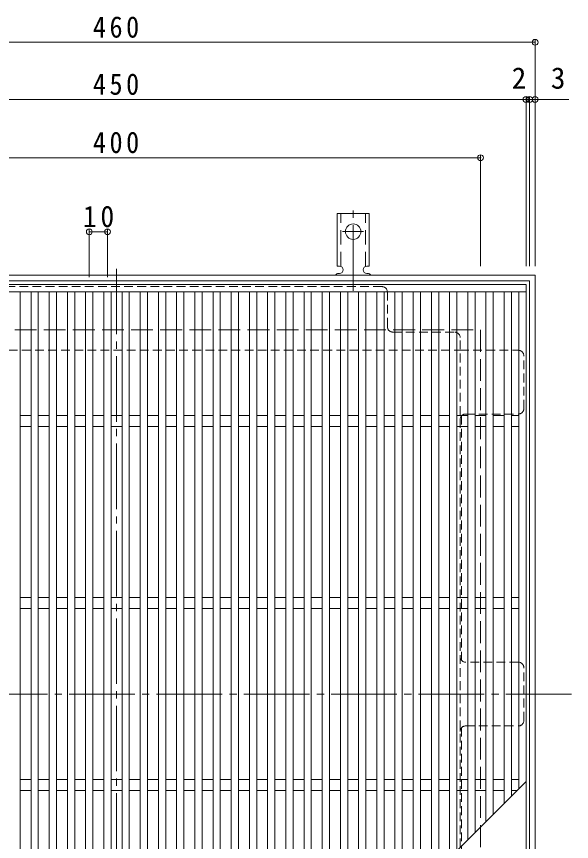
# Model space of a CAD drawing. Units: millimetres at full size, sheet at 1:4. Extents: x -862 to 1015, y -780 to 715.
# Drawn here: x -549.7 to -244.7, y 262.2 to 715.3 of the extents above; entities that cross this region are included whole.
import ezdxf
from ezdxf.enums import TextEntityAlignment as Align

# ---------------------------------------------------------------- set-up
doc = ezdxf.new("R2010")
doc.units = ezdxf.units.MM
doc.header["$LTSCALE"] = 4
doc.header["$PDMODE"] = 32
doc.header["$PDSIZE"] = 3.2
for name, pattern in [('CHAIN2', [12, 9, -1, 1, -1]), ('DASHED1', [1.8, 1.2, -0.6]), ('DASHED2', [3, 2, -1]), ('DASHED3', [4, 3, -1])]:
    doc.linetypes.add(name, pattern=pattern)
for name, color, linetype, lineweight in [('A-1_躯体', 2, 'Continuous', 9), ('A-2_仕上', 3, 'Continuous', 9), ('A-4_その他', 7, 'Continuous', 9), ('A-7_ハッチ', 2, 'Continuous', 9), ('A-A_ﾊｯﾁ-ﾜｸ', 3, 'Continuous', 9)]:
    doc.layers.add(name, color=color, linetype=linetype, lineweight=lineweight)
doc.styles.add('ＭＳ ゴシック', font='')
doc.styles.get('ＭＳ ゴシック').set_extended_font_data('MS Gothic')

msp = doc.modelspace()

# ---------------------------------------------------------------- linework, layer by layer
at = {"layer": 'A-1_躯体'}
for p, q in [((-724.713, 573.162), (-264.713, 573.162)), ((-264.713, 573.162), (-264.713, 113.162)), ((-721.713, 570.162), (-267.713, 570.162)), ((-267.713, 570.162), (-267.713, 116.162))]:
    msp.add_line(p, q, dxfattribs=at)
at = {"layer": 'A-1_躯体', "linetype": 'DASHED3'}
for p, q in [((-694.713, 543.162), (-294.713, 543.162)), ((-294.713, 543.162), (-294.713, 143.162))]:
    msp.add_line(p, q, dxfattribs=at)
at = {"layer": 'A-2_仕上'}
for p, q in [((-269.713, 568.162), (-719.713, 568.162)), ((-269.713, 118.162), (-269.713, 568.162)), ((-269.713, 564.162), (-719.713, 564.162)), ((-547.713, 564.162), (-547.713, 122.162)), ((-541.713, 564.162), (-541.713, 122.162)), ((-537.713, 564.162), (-537.713, 122.162)), ((-531.713, 564.162), (-531.713, 122.162)), ((-527.713, 564.162), (-527.713, 122.162)), ((-521.713, 564.162), (-521.713, 122.162)), ((-517.713, 564.162), (-517.713, 122.162)), ((-511.713, 564.162), (-511.713, 122.162)), ((-507.713, 564.162), (-507.713, 122.162)), ((-501.713, 564.162), (-501.713, 122.162)), ((-497.713, 564.162), (-497.713, 122.162)), ((-491.713, 564.162), (-491.713, 122.162)), ((-487.713, 564.162), (-487.713, 122.162)), ((-481.713, 564.162), (-481.713, 122.162)), ((-477.713, 564.162), (-477.713, 122.162)), ((-471.713, 564.162), (-471.713, 122.162)), ((-467.713, 564.162), (-467.713, 122.162)), ((-461.713, 564.162), (-461.713, 122.162)), ((-457.713, 564.162), (-457.713, 122.162)), ((-451.713, 564.162), (-451.713, 122.162)), ((-447.713, 564.162), (-447.713, 122.162)), ((-441.713, 564.162), (-441.713, 123.162)), ((-437.713, 564.162), (-437.713, 127.162)), ((-431.713, 564.162), (-431.713, 133.162)), ((-427.713, 564.162), (-427.713, 137.162)), ((-421.713, 564.162), (-421.713, 143.162)), ((-417.713, 564.162), (-417.713, 147.162)), ((-411.713, 564.162), (-411.713, 153.162)), ((-407.713, 564.162), (-407.713, 157.162)), ((-401.713, 564.162), (-401.713, 163.162)), ((-397.713, 564.162), (-397.713, 167.162)), ((-391.713, 564.162), (-391.713, 173.162)), ((-387.713, 564.162), (-387.713, 177.162)), ((-381.713, 564.162), (-381.713, 183.162)), ((-377.713, 564.162), (-377.713, 187.162)), ((-371.713, 564.162), (-371.713, 193.162)), ((-367.713, 564.162), (-367.713, 197.162)), ((-361.713, 564.162), (-361.713, 203.162)), ((-357.713, 564.162), (-357.713, 207.162)), ((-351.713, 564.162), (-351.713, 213.162)), ((-347.713, 564.162), (-347.713, 217.162)), ((-341.713, 564.162), (-341.713, 223.162)), ((-337.713, 564.162), (-337.713, 227.162)), ((-331.713, 564.162), (-331.713, 233.162)), ((-327.713, 564.162), (-327.713, 237.162)), ((-321.713, 564.162), (-321.713, 243.162)), ((-317.713, 564.162), (-317.713, 247.162)), ((-311.713, 564.162), (-311.713, 253.162)), ((-307.713, 564.162), (-307.713, 257.162)), ((-301.713, 564.162), (-301.713, 263.162)), ((-297.713, 564.162), (-297.713, 267.162)), ((-291.713, 564.162), (-291.713, 273.162)), ((-287.713, 564.162), (-287.713, 277.162)), ((-281.713, 564.162), (-281.713, 283.162)), ((-277.713, 564.162), (-277.713, 287.162)), ((-273.713, 291.162), (-273.713, 564.162)), ((-541.713, 496.162), (-547.713, 496.162)), ((-531.713, 496.162), (-537.713, 496.162)), ((-521.713, 496.162), (-527.713, 496.162)), ((-511.713, 496.162), (-517.713, 496.162)), ((-501.713, 496.162), (-507.713, 496.162)), ((-491.713, 496.162), (-497.713, 496.162)), ((-481.713, 496.162), (-487.713, 496.162)), ((-471.713, 496.162), (-477.713, 496.162)), ((-461.713, 496.162), (-467.713, 496.162)), ((-451.713, 496.162), (-457.713, 496.162)), ((-441.713, 496.162), (-447.713, 496.162)), ((-431.713, 496.162), (-437.713, 496.162)), ((-421.713, 496.162), (-427.713, 496.162)), ((-411.713, 496.162), (-417.713, 496.162)), ((-401.713, 496.162), (-407.713, 496.162)), ((-391.713, 496.162), (-397.713, 496.162)), ((-381.713, 496.162), (-387.713, 496.162)), ((-371.713, 496.162), (-377.713, 496.162)), ((-361.713, 496.162), (-367.713, 496.162)), ((-351.713, 496.162), (-357.713, 496.162)), ((-341.713, 496.162), (-347.713, 496.162)), ((-331.713, 496.162), (-337.713, 496.162)), ((-321.713, 496.162), (-327.713, 496.162)), ((-311.713, 496.162), (-317.713, 496.162)), ((-301.713, 496.162), (-307.713, 496.162)), ((-291.713, 496.162), (-297.713, 496.162)), ((-281.713, 496.162), (-287.713, 496.162)), ((-273.713, 496.162), (-277.713, 496.162)), ((-541.713, 490.162), (-547.713, 490.162)), ((-531.713, 490.162), (-537.713, 490.162)), ((-521.713, 490.162), (-527.713, 490.162)), ((-511.713, 490.162), (-517.713, 490.162)), ((-501.713, 490.162), (-507.713, 490.162)), ((-491.713, 490.162), (-497.713, 490.162)), ((-481.713, 490.162), (-487.713, 490.162)), ((-471.713, 490.162), (-477.713, 490.162)), ((-461.713, 490.162), (-467.713, 490.162)), ((-451.713, 490.162), (-457.713, 490.162)), ((-441.713, 490.162), (-447.713, 490.162)), ((-431.713, 490.162), (-437.713, 490.162)), ((-421.713, 490.162), (-427.713, 490.162)), ((-411.713, 490.162), (-417.713, 490.162)), ((-401.713, 490.162), (-407.713, 490.162)), ((-391.713, 490.162), (-397.713, 490.162)), ((-381.713, 490.162), (-387.713, 490.162)), ((-371.713, 490.162), (-377.713, 490.162)), ((-361.713, 490.162), (-367.713, 490.162)), ((-351.713, 490.162), (-357.713, 490.162)), ((-341.713, 490.162), (-347.713, 490.162)), ((-331.713, 490.162), (-337.713, 490.162)), ((-321.713, 490.162), (-327.713, 490.162)), ((-311.713, 490.162), (-317.713, 490.162)), ((-301.713, 490.162), (-307.713, 490.162)), ((-291.713, 490.162), (-297.713, 490.162)), ((-281.713, 490.162), (-287.713, 490.162)), ((-273.713, 490.162), (-277.713, 490.162)), ((-541.713, 396.162), (-547.713, 396.162)), ((-531.713, 396.162), (-537.713, 396.162)), ((-521.713, 396.162), (-527.713, 396.162)), ((-511.713, 396.162), (-517.713, 396.162)), ((-501.713, 396.162), (-507.713, 396.162)), ((-491.713, 396.162), (-497.713, 396.162)), ((-481.713, 396.162), (-487.713, 396.162)), ((-471.713, 396.162), (-477.713, 396.162)), ((-461.713, 396.162), (-467.713, 396.162)), ((-451.713, 396.162), (-457.713, 396.162)), ((-441.713, 396.162), (-447.713, 396.162)), ((-431.713, 396.162), (-437.713, 396.162)), ((-421.713, 396.162), (-427.713, 396.162)), ((-411.713, 396.162), (-417.713, 396.162)), ((-401.713, 396.162), (-407.713, 396.162)), ((-391.713, 396.162), (-397.713, 396.162)), ((-381.713, 396.162), (-387.713, 396.162)), ((-371.713, 396.162), (-377.713, 396.162)), ((-361.713, 396.162), (-367.713, 396.162)), ((-351.713, 396.162), (-357.713, 396.162)), ((-341.713, 396.162), (-347.713, 396.162)), ((-331.713, 396.162), (-337.713, 396.162)), ((-321.713, 396.162), (-327.713, 396.162)), ((-311.713, 396.162), (-317.713, 396.162)), ((-301.713, 396.162), (-307.713, 396.162)), ((-291.713, 396.162), (-297.713, 396.162)), ((-281.713, 396.162), (-287.713, 396.162)), ((-273.713, 396.162), (-277.713, 396.162)), ((-541.713, 390.162), (-547.713, 390.162)), ((-531.713, 390.162), (-537.713, 390.162)), ((-521.713, 390.162), (-527.713, 390.162)), ((-511.713, 390.162), (-517.713, 390.162)), ((-501.713, 390.162), (-507.713, 390.162)), ((-491.713, 390.162), (-497.713, 390.162)), ((-481.713, 390.162), (-487.713, 390.162)), ((-471.713, 390.162), (-477.713, 390.162)), ((-461.713, 390.162), (-467.713, 390.162)), ((-451.713, 390.162), (-457.713, 390.162)), ((-441.713, 390.162), (-447.713, 390.162)), ((-431.713, 390.162), (-437.713, 390.162)), ((-421.713, 390.162), (-427.713, 390.162)), ((-411.713, 390.162), (-417.713, 390.162)), ((-401.713, 390.162), (-407.713, 390.162)), ((-391.713, 390.162), (-397.713, 390.162)), ((-381.713, 390.162), (-387.713, 390.162)), ((-371.713, 390.162), (-377.713, 390.162)), ((-361.713, 390.162), (-367.713, 390.162)), ((-351.713, 390.162), (-357.713, 390.162)), ((-341.713, 390.162), (-347.713, 390.162)), ((-331.713, 390.162), (-337.713, 390.162)), ((-321.713, 390.162), (-327.713, 390.162)), ((-311.713, 390.162), (-317.713, 390.162)), ((-301.713, 390.162), (-307.713, 390.162)), ((-291.713, 390.162), (-297.713, 390.162)), ((-281.713, 390.162), (-287.713, 390.162)), ((-273.713, 390.162), (-277.713, 390.162)), ((-541.713, 296.162), (-547.713, 296.162)), ((-531.713, 296.162), (-537.713, 296.162)), ((-521.713, 296.162), (-527.713, 296.162)), ((-511.713, 296.162), (-517.713, 296.162)), ((-501.713, 296.162), (-507.713, 296.162)), ((-491.713, 296.162), (-497.713, 296.162)), ((-481.713, 296.162), (-487.713, 296.162)), ((-471.713, 296.162), (-477.713, 296.162)), ((-461.713, 296.162), (-467.713, 296.162)), ((-451.713, 296.162), (-457.713, 296.162)), ((-441.713, 296.162), (-447.713, 296.162)), ((-446.713, 118.162), (-269.713, 295.162)), ((-431.713, 296.162), (-437.713, 296.162)), ((-421.713, 296.162), (-427.713, 296.162)), ((-411.713, 296.162), (-417.713, 296.162)), ((-401.713, 296.162), (-407.713, 296.162)), ((-391.713, 296.162), (-397.713, 296.162)), ((-381.713, 296.162), (-387.713, 296.162)), ((-371.713, 296.162), (-377.713, 296.162)), ((-361.713, 296.162), (-367.713, 296.162)), ((-351.713, 296.162), (-357.713, 296.162)), ((-341.713, 296.162), (-347.713, 296.162)), ((-331.713, 296.162), (-337.713, 296.162)), ((-321.713, 296.162), (-327.713, 296.162)), ((-311.713, 296.162), (-317.713, 296.162)), ((-301.713, 296.162), (-307.713, 296.162)), ((-291.713, 296.162), (-297.713, 296.162)), ((-281.713, 296.162), (-287.713, 296.162)), ((-273.713, 296.162), (-277.713, 296.162)), ((-541.713, 290.162), (-547.713, 290.162)), ((-531.713, 290.162), (-537.713, 290.162)), ((-521.713, 290.162), (-527.713, 290.162)), ((-511.713, 290.162), (-517.713, 290.162)), ((-501.713, 290.162), (-507.713, 290.162)), ((-491.713, 290.162), (-497.713, 290.162)), ((-481.713, 290.162), (-487.713, 290.162)), ((-471.713, 290.162), (-477.713, 290.162)), ((-461.713, 290.162), (-467.713, 290.162)), ((-451.713, 290.162), (-457.713, 290.162)), ((-441.713, 290.162), (-447.713, 290.162)), ((-431.713, 290.162), (-437.713, 290.162)), ((-421.713, 290.162), (-427.713, 290.162)), ((-411.713, 290.162), (-417.713, 290.162)), ((-401.713, 290.162), (-407.713, 290.162)), ((-391.713, 290.162), (-397.713, 290.162)), ((-381.713, 290.162), (-387.713, 290.162)), ((-371.713, 290.162), (-377.713, 290.162)), ((-361.713, 290.162), (-367.713, 290.162)), ((-351.713, 290.162), (-357.713, 290.162)), ((-341.713, 290.162), (-347.713, 290.162)), ((-331.713, 290.162), (-337.713, 290.162)), ((-321.713, 290.162), (-327.713, 290.162)), ((-311.713, 290.162), (-317.713, 290.162)), ((-301.713, 290.162), (-307.713, 290.162)), ((-291.713, 290.162), (-297.713, 290.162)), ((-281.713, 290.162), (-287.713, 290.162)), ((-274.713, 290.162), (-277.713, 290.162))]:
    msp.add_line(p, q, dxfattribs=at)
at = {"layer": 'A-4_その他'}
for p, q in [((-264.713, 702.325), (-264.713, 578.162)), ((-724.713, 701.125), (-264.713, 701.125)), ((-269.713, 670.937), (-269.713, 578.162)), ((-267.713, 670.937), (-267.713, 578.162)), ((-719.713, 669.737), (-269.713, 669.737)), ((-269.713, 669.737), (-267.713, 669.737)), ((-267.713, 669.737), (-246.196, 669.737)), ((-294.713, 638.941), (-294.713, 578.162)), ((-694.713, 637.741), (-294.713, 637.741)), ((-509.713, 598.268), (-509.713, 572.162)), ((-499.713, 598.268), (-499.713, 572.162)), ((-499.713, 597.068), (-509.713, 597.068))]:
    msp.add_line(p, q, dxfattribs=at)
for p in [(-264.713, 701.125), (-269.713, 669.737), (-267.713, 669.737), (-264.713, 669.737), (-294.713, 637.741), (-509.713, 597.068), (-499.713, 597.068)]:
    msp.add_point(p, dxfattribs=at)
at = {"layer": 'A-7_ハッチ', "linetype": 'CHAIN2'}
for p, q in [((-494.713, 576.759), (-494.713, 109.565)), ((-244.713, 343.162), (-744.713, 343.162))]:
    msp.add_line(p, q, dxfattribs=at)
at = {"layer": 'A-7_ハッチ', "linetype": 'DASHED1'}
for p, q in [((-348.914, 566.966), (-640.512, 566.966)), ((-345.914, 544.966), (-345.914, 563.966)), ((-342.914, 541.966), (-308.913, 541.966)), ((-305.913, 258.962), (-305.913, 538.966)), ((-683.513, 531.966), (-305.913, 531.966)), ((-305.913, 531.966), (-273.909, 531.966)), ((-270.909, 499.965), (-270.909, 528.966)), ((-305.113, 496.009), (-305.113, 361.623)), ((-302.913, 496.965), (-273.909, 496.965)), ((-273.909, 360.663), (-302.913, 360.663)), ((-270.909, 328.662), (-270.909, 357.663)), ((-305.113, 190.32), (-305.113, 324.701)), ((-302.913, 325.662), (-273.909, 325.662))]:
    msp.add_line(p, q, dxfattribs=at)
for centre, start, end in [((-348.914, 563.966), 0, 90), ((-342.914, 544.966), 180, 270), ((-308.913, 538.966), 0, 90), ((-273.909, 528.966), 0, 90), ((-273.909, 499.965), 270, 0), ((-302.913, 493.965), 90, 180), ((-302.913, 363.663), 180, 270), ((-273.909, 357.663), 0, 90), ((-273.909, 328.662), 270, 0), ((-302.913, 322.662), 90, 180)]:
    msp.add_arc(centre, 3, start, end, dxfattribs=at)
at = {"layer": 'A-A_ﾊｯﾁ-ﾜｸ', "color": 7, "linetype": 'CHAIN2'}
for p, q in [((-364.713, 564.694), (-364.713, 612.095)), ((-370.489, 597.162), (-358.937, 597.162))]:
    msp.add_line(p, q, dxfattribs=at)
at = {"layer": 'A-A_ﾊｯﾁ-ﾜｸ'}
for p, q in [((-373.463, 578.162), (-373.463, 607.162)), ((-355.963, 607.162), (-373.463, 607.162)), ((-355.963, 578.162), (-355.963, 607.162)), ((-373.463, 578.162), (-372.213, 578.162)), ((-355.963, 578.162), (-357.213, 578.162)), ((-372.713, 574.162), (-372.213, 574.162)), ((-357.218, 574.162), (-356.704, 574.162))]:
    msp.add_line(p, q, dxfattribs=at)
at = {"layer": 'A-A_ﾊｯﾁ-ﾜｸ', "linetype": 'DASHED2'}
for p, q in [((-371.463, 578.016), (-371.463, 607.162)), ((-357.963, 578.016), (-357.963, 607.162))]:
    msp.add_line(p, q, dxfattribs=at)
at = {"layer": 'A-A_ﾊｯﾁ-ﾜｸ'}
msp.add_circle((-364.713, 597.162), 4.25, dxfattribs=at)
for centre, start, end in [((-372.213, 576.162), 270, 90), ((-357.213, 576.162), 90, 269.86671), ((-372.713, 572.162), 90.27597, 150.00049), ((-356.713, 572.162), 29.99928, 89.75838)]:
    msp.add_arc(centre, 2, start, end, dxfattribs=at)

# ---------------------------------------------------------------- texts
at = {"layer": 'A-4_その他', "color": 2, "style": 'ＭＳ ゴシック'}
for s, p in [('2', (-277.576, 672.137)), ('3', (-256.057, 672.137))]:
    msp.add_text(s, height=11.73, dxfattribs=at).set_placement(p, align=Align.BOTTOM_LEFT)
at = {"layer": 'A-4_その他', "color": 2, "char_height": 11.73, "attachment_point": 7, "style": 'ＭＳ ゴシック'}
for s, insert in [('\\T1.27;\\W0.9;460', (-507.713, 703.525)), ('\\T1.27;\\W0.9;450', (-507.713, 672.137)), ('\\T1.27;\\W0.9;400', (-507.713, 640.141)), ('\\T1.27;\\W0.95;10', (-513.213, 599.468))]:
    msp.add_mtext(s, dxfattribs=dict(at, insert=insert))

doc.saveas('drawing.dxf')
